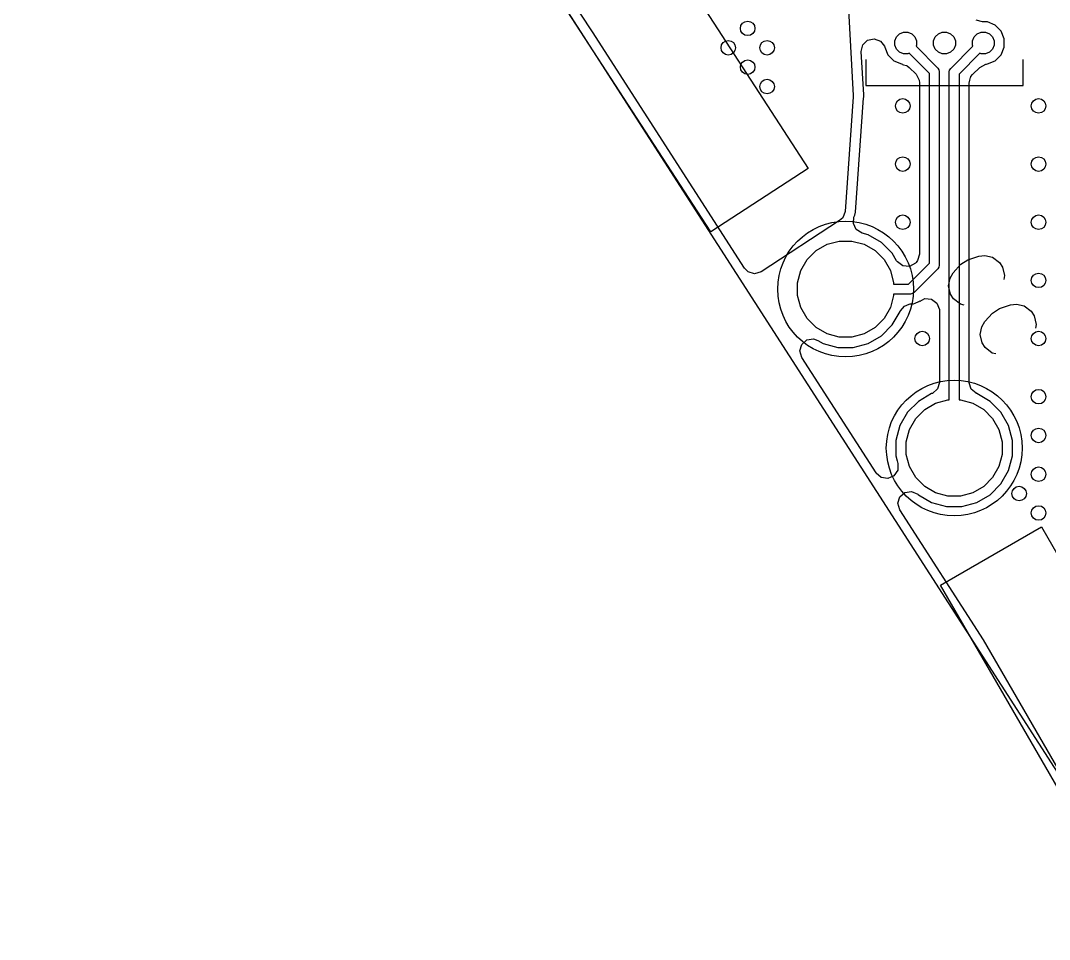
# Model space of a CAD drawing. Extents: x -28 to 25.3, y -6.8 to 48.4.
# Drawn here: x -27.32 to -16.7, y 11.64 to 21.12 of the extents above; entities that cross this region are included whole.
import ezdxf

# ---------------------------------------------------------------- set-up
doc = ezdxf.new("R2010")
doc.units = 0
doc.layers.add('BLACK', color=7, linetype='CONTINUOUS')

msp = doc.modelspace()

# ---------------------------------------------------------------- linework, layer by layer
at = {"layer": 'BLACK', "linetype": 'CONTINUOUS'}
for p, q in [((-27.315668, 29.991502), (-15.515668, 11.641502)), ((-18.835668, 22.301502), (-18.726114, 20.349436)), ((-20.933888, 22.280158), (-19.191043, 19.596413)), ((-20.197448, 18.942846), (-21.940293, 21.626591)), ((-21.418005, 21.005946), (-21.801962, 21.597188)), ((-17.391996, 21.107902), (-17.459035, 21.127587)), ((-17.342623, 21.107902), (-17.391996, 21.107902)), ((-17.263087, 21.074957), (-17.342623, 21.107902)), ((-17.202213, 21.014083), (-17.263087, 21.074957)), ((-17.169268, 20.934547), (-17.202213, 21.014083)), ((-19.84974, 18.567161), (-21.418005, 21.005946)), ((-18.628429, 20.871488), (-18.578272, 20.92013)), ((-18.578272, 20.92013), (-18.509779, 20.933933)), ((-18.509779, 20.933933), (-18.444697, 20.908515)), ((-18.444697, 20.908515), (-18.40596, 20.857853)), ((-18.297772, 20.913801), (-18.280705, 20.955004)), ((-18.297772, 20.869203), (-18.297772, 20.913801)), ((-18.280705, 20.955004), (-18.24917, 20.986539)), ((-18.24917, 20.986539), (-18.207967, 21.003606)), ((-18.207967, 21.003606), (-18.163369, 21.003606)), ((-18.163369, 21.003606), (-18.122166, 20.986539)), ((-18.122166, 20.986539), (-18.090631, 20.955004)), ((-18.090631, 20.955004), (-18.073564, 20.913801)), ((-18.073564, 20.913801), (-18.073564, 20.869203)), ((-17.897772, 20.913801), (-17.880705, 20.955004)), ((-17.897772, 20.869203), (-17.897772, 20.913801)), ((-17.880705, 20.955004), (-17.84917, 20.986539)), ((-17.84917, 20.986539), (-17.807967, 21.003606)), ((-17.807967, 21.003606), (-17.763369, 21.003606)), ((-17.763369, 21.003606), (-17.722166, 20.986539)), ((-17.722166, 20.986539), (-17.690631, 20.955004)), ((-17.690631, 20.955004), (-17.673564, 20.913801)), ((-17.673564, 20.913801), (-17.673564, 20.869203)), ((-17.497772, 20.913801), (-17.480705, 20.955004)), ((-17.497772, 20.869203), (-17.497772, 20.913801)), ((-17.480705, 20.955004), (-17.44917, 20.986539)), ((-17.44917, 20.986539), (-17.407967, 21.003606)), ((-17.407967, 21.003606), (-17.363369, 21.003606)), ((-17.363369, 21.003606), (-17.322166, 20.986539)), ((-17.322166, 20.986539), (-17.290631, 20.955004)), ((-17.290631, 20.955004), (-17.273564, 20.913801)), ((-17.273564, 20.913801), (-17.273564, 20.869203)), ((-17.169268, 20.848457), (-17.169268, 20.934547)), ((-18.644326, 20.803452), (-18.628429, 20.871488)), ((-18.619182, 20.355437), (-18.644326, 20.803452)), ((-18.40596, 20.857853), (-18.402068, 20.848458)), ((-18.402068, 20.848458), (-18.402068, 20.848457)), ((-18.402068, 20.848457), (-18.369123, 20.768921)), ((-18.280705, 20.828), (-18.297772, 20.869203)), ((-18.24917, 20.796465), (-18.280705, 20.828)), ((-18.073564, 20.869203), (-18.078826, 20.856502)), ((-18.078826, 20.856502), (-17.853947, 20.631623)), ((-17.880705, 20.828), (-17.897772, 20.869203)), ((-17.84917, 20.796465), (-17.880705, 20.828)), ((-17.690631, 20.828), (-17.722166, 20.796465)), ((-17.721589, 20.627423), (-17.492511, 20.856502)), ((-17.673564, 20.869203), (-17.690631, 20.828)), ((-17.492511, 20.856502), (-17.497772, 20.869203)), ((-17.290631, 20.828), (-17.322166, 20.796465)), ((-17.273564, 20.869203), (-17.290631, 20.828)), ((-17.202213, 20.768921), (-17.169268, 20.848457)), ((-18.598468, 20.719919), (-18.598468, 20.453302)), ((-18.369123, 20.768921), (-18.308249, 20.708047)), ((-18.308249, 20.708047), (-18.228713, 20.675102)), ((-18.207967, 20.779398), (-18.24917, 20.796465)), ((-18.163369, 20.779398), (-18.207967, 20.779398)), ((-18.150668, 20.78466), (-18.163369, 20.779398)), ((-17.940668, 20.57466), (-18.150668, 20.78466)), ((-17.807967, 20.779398), (-17.84917, 20.796465)), ((-17.763369, 20.779398), (-17.807967, 20.779398)), ((-17.722166, 20.796465), (-17.763369, 20.779398)), ((-17.420669, 20.78466), (-17.634868, 20.57046)), ((-17.407967, 20.779398), (-17.420669, 20.78466)), ((-17.363369, 20.779398), (-17.407967, 20.779398)), ((-17.322166, 20.796465), (-17.363369, 20.779398)), ((-17.342623, 20.675102), (-17.263087, 20.708047)), ((-17.263087, 20.708047), (-17.202213, 20.768921)), ((-16.972868, 20.453302), (-16.972868, 20.719919)), ((-18.228713, 20.675102), (-18.228709, 20.675102)), ((-18.228709, 20.675102), (-18.216736, 20.67272)), ((-18.216736, 20.67272), (-18.2174, 20.669387)), ((-18.2174, 20.669387), (-18.207429, 20.666459)), ((-18.207429, 20.666459), (-18.177439, 20.659935)), ((-18.177439, 20.659935), (-18.172422, 20.65618)), ((-18.172422, 20.65618), (-18.169826, 20.655417)), ((-18.169826, 20.655417), (-18.149184, 20.638784)), ((-18.149184, 20.638784), (-18.079087, 20.568688)), ((-17.853947, 20.631623), (-17.842935, 20.615143)), ((-17.842935, 20.615143), (-17.842935, 20.615142)), ((-17.842935, 20.615142), (-17.839068, 20.595702)), ((-17.839068, 20.595702), (-17.839068, 18.597302)), ((-17.736468, 20.591502), (-17.732601, 20.610942)), ((-17.736468, 17.207224), (-17.736468, 20.591502)), ((-17.732601, 20.610942), (-17.721589, 20.627423)), ((-17.496449, 20.564487), (-17.422153, 20.638783)), ((-17.422153, 20.638783), (-17.36083, 20.672268)), ((-17.36083, 20.672268), (-17.352216, 20.673195)), ((-17.352216, 20.673195), (-17.342628, 20.675102)), ((-17.342628, 20.675102), (-17.342623, 20.675102)), ((-18.079087, 20.568688), (-18.045602, 20.507365)), ((-18.045602, 20.507365), (-18.042768, 20.481006)), ((-17.940668, 18.618344), (-17.940668, 20.57466)), ((-17.634868, 20.57046), (-17.634868, 17.207224)), ((-17.532768, 20.476806), (-17.524124, 20.506247)), ((-17.524124, 20.506247), (-17.5176, 20.536233)), ((-17.5176, 20.536233), (-17.513846, 20.541249)), ((-17.513846, 20.541249), (-17.513083, 20.543845)), ((-17.513083, 20.543845), (-17.496449, 20.564487)), ((-18.598468, 20.453302), (-16.972868, 20.453302)), ((-18.042768, 20.481006), (-18.042768, 18.711998)), ((-17.532768, 17.388354), (-17.532768, 20.476806)), ((-18.726239, 20.333583), (-18.811246, 19.152924)), ((-18.726114, 20.349436), (-18.726239, 20.333583)), ((-18.704423, 19.145233), (-18.619416, 20.325892)), ((-18.619416, 20.325892), (-18.619142, 20.332739)), ((-18.619017, 20.348592), (-18.619182, 20.355437)), ((-18.619142, 20.332739), (-18.619017, 20.348592)), ((-19.191043, 19.596413), (-20.197448, 18.942846)), ((-18.811246, 19.152924), (-18.835694, 19.087471)), ((-18.719527, 19.092397), (-18.710916, 19.115449)), ((-18.710916, 19.115449), (-18.704423, 19.145233)), ((-18.867279, 19.057907), (-19.677797, 18.530308)), ((-18.835694, 19.087471), (-18.867279, 19.057907)), ((-18.725649, 19.028447), (-18.719527, 19.092397)), ((-18.695121, 18.9656), (-18.725649, 19.028447)), ((-18.635461, 18.929235), (-18.695121, 18.9656)), ((-18.573271, 18.912571), (-18.635461, 18.929235)), ((-18.573266, 18.912569), (-18.573271, 18.912571)), ((-18.43597, 18.833302), (-18.573266, 18.912569)), ((-19.110049, 18.748179), (-18.99701, 18.813442)), ((-18.99701, 18.813442), (-18.870931, 18.847224)), ((-18.870931, 18.847224), (-18.740405, 18.847224)), ((-18.740405, 18.847224), (-18.614326, 18.813442)), ((-18.614326, 18.813442), (-18.501287, 18.748179)), ((-18.323868, 18.7212), (-18.43597, 18.833302)), ((-19.202345, 18.655883), (-19.110049, 18.748179)), ((-18.501287, 18.748179), (-18.408991, 18.655883)), ((-18.279606, 18.644534), (-18.323868, 18.7212)), ((-18.042768, 18.711998), (-18.062453, 18.644959)), ((-17.544009, 18.653865), (-17.432599, 18.692147)), ((-17.432599, 18.692147), (-17.369114, 18.699307)), ((-17.369114, 18.699307), (-17.290068, 18.682506)), ((-17.290068, 18.682506), (-17.219423, 18.626181)), ((-19.267608, 18.542844), (-19.202345, 18.655883)), ((-18.408991, 18.655883), (-18.343728, 18.542844)), ((-18.271498, 18.632242), (-18.279606, 18.644534)), ((-18.215568, 18.590365), (-18.271498, 18.632242)), ((-18.145877, 18.585374), (-18.215568, 18.590365)), ((-18.15671, 18.402302), (-17.940668, 18.618344)), ((-18.084551, 18.618854), (-18.145877, 18.585374)), ((-18.079095, 18.624309), (-18.084551, 18.618854)), ((-18.062453, 18.644959), (-18.079095, 18.624309)), ((-17.842935, 18.577862), (-17.853947, 18.561381)), ((-17.839068, 18.597302), (-17.842935, 18.577862)), ((-17.696182, 18.520975), (-17.615895, 18.607181)), ((-17.615895, 18.607181), (-17.544009, 18.653865)), ((-17.219423, 18.626181), (-17.1883, 18.578257)), ((-17.1883, 18.578257), (-17.165579, 18.490809)), ((-19.811873, 18.529525), (-19.84974, 18.567161)), ((-19.74472, 18.510232), (-19.811873, 18.529525)), ((-19.677797, 18.530308), (-19.74472, 18.510232)), ((-19.30139, 18.416765), (-19.267608, 18.542844)), ((-18.343728, 18.542844), (-18.309946, 18.416765)), ((-17.853947, 18.561381), (-18.099747, 18.315581)), ((-17.745346, 18.386844), (-17.728545, 18.465891)), ((-17.728545, 18.465891), (-17.696182, 18.520975)), ((-17.165579, 18.490809), (-17.17398, 18.451286)), ((-19.30139, 18.286239), (-19.30139, 18.416765)), ((-18.309946, 18.416765), (-18.309946, 18.402302)), ((-18.309946, 18.402302), (-18.15671, 18.402302)), ((-17.722625, 18.299397), (-17.745346, 18.386844)), ((-19.267608, 18.16016), (-19.30139, 18.286239)), ((-18.309946, 18.286239), (-18.343728, 18.16016)), ((-18.135668, 18.300702), (-18.309946, 18.300702)), ((-18.309946, 18.300702), (-18.309946, 18.286239)), ((-18.116228, 18.304569), (-18.135668, 18.300702)), ((-18.099747, 18.315581), (-18.116228, 18.304569)), ((-18.038029, 18.22736), (-17.988934, 18.254171)), ((-17.988934, 18.254171), (-17.919242, 18.249192)), ((-17.691503, 18.251473), (-17.722625, 18.299397)), ((-19.202345, 18.047121), (-19.267608, 18.16016)), ((-18.343728, 18.16016), (-18.408991, 18.047121)), ((-18.240231, 18.125961), (-18.199535, 18.176459)), ((-18.199535, 18.176459), (-18.151476, 18.196514)), ((-18.151476, 18.196514), (-18.140243, 18.198602)), ((-18.140243, 18.198602), (-18.105255, 18.198602)), ((-18.105255, 18.198602), (-18.105254, 18.198602)), ((-18.105254, 18.198602), (-18.088795, 18.20542)), ((-18.088795, 18.20542), (-18.049057, 18.221879)), ((-18.049057, 18.221879), (-18.049055, 18.221881)), ((-18.049055, 18.221881), (-18.038901, 18.228665)), ((-18.038901, 18.228665), (-18.038029, 18.22736)), ((-17.919242, 18.249192), (-17.863306, 18.207324)), ((-17.863306, 18.207324), (-17.838885, 18.141861)), ((-17.620857, 18.195148), (-17.691503, 18.251473)), ((-17.581334, 18.186747), (-17.620857, 18.195148)), ((-17.289111, 18.103979), (-17.217225, 18.150662)), ((-17.217225, 18.150662), (-17.105816, 18.188945)), ((-17.105816, 18.188945), (-17.042331, 18.196105)), ((-17.042331, 18.196105), (-16.963285, 18.179303)), ((-16.963285, 18.179303), (-16.892639, 18.122978)), ((-19.110049, 17.954825), (-19.202345, 18.047121)), ((-18.408991, 18.047121), (-18.501287, 17.954825)), ((-18.323868, 17.981804), (-18.244601, 18.1191)), ((-18.244601, 18.1191), (-18.2446, 18.119107)), ((-18.2446, 18.119107), (-18.243377, 18.122056)), ((-18.243377, 18.122056), (-18.241677, 18.124167)), ((-18.241677, 18.124167), (-18.240538, 18.126138)), ((-18.240538, 18.126138), (-18.240231, 18.125961)), ((-17.838885, 18.141861), (-17.838568, 18.133007)), ((-17.838568, 18.133007), (-17.838568, 17.388354)), ((-17.369398, 18.017773), (-17.289111, 18.103979)), ((-16.892639, 18.122978), (-16.861517, 18.075054)), ((-16.861517, 18.075054), (-16.838796, 17.987607)), ((-18.99701, 17.889562), (-19.110049, 17.954825)), ((-18.501287, 17.954825), (-18.614326, 17.889562)), ((-18.43597, 17.869702), (-18.323868, 17.981804)), ((-17.418563, 17.883642), (-17.401761, 17.962688)), ((-17.401761, 17.962688), (-17.369398, 18.017773)), ((-16.838796, 17.987607), (-16.847197, 17.948084)), ((-19.205236, 17.826787), (-19.13608, 17.83675)), ((-19.13608, 17.83675), (-19.091694, 17.821395)), ((-18.870931, 17.85578), (-18.99701, 17.889562)), ((-18.740405, 17.85578), (-18.870931, 17.85578)), ((-18.614326, 17.889562), (-18.740405, 17.85578)), ((-18.573266, 17.790435), (-18.43597, 17.869702)), ((-17.395842, 17.796195), (-17.418563, 17.883642)), ((-19.277693, 17.713973), (-19.258027, 17.781018)), ((-19.258027, 17.781018), (-19.205236, 17.826787)), ((-19.091694, 17.821395), (-19.03807, 17.790435)), ((-19.03807, 17.790435), (-18.884936, 17.749402)), ((-18.884936, 17.749402), (-18.884934, 17.749402)), ((-18.884934, 17.749402), (-18.726402, 17.749402)), ((-18.726402, 17.749402), (-18.7264, 17.749402)), ((-18.7264, 17.749402), (-18.573266, 17.790435)), ((-17.364719, 17.748271), (-17.395842, 17.796195)), ((-17.294074, 17.691946), (-17.364719, 17.748271)), ((-19.257991, 17.64694), (-19.277693, 17.713973)), ((-18.492068, 16.455865), (-19.257991, 17.64694)), ((-17.254551, 17.683545), (-17.294074, 17.691946)), ((-17.858253, 17.321315), (-17.911057, 17.27556)), ((-17.838568, 17.388354), (-17.858253, 17.321315)), ((-17.532689, 17.383929), (-17.532768, 17.388354)), ((-17.510625, 17.317635), (-17.532689, 17.383929)), ((-17.460127, 17.27694), (-17.510625, 17.317635)), ((-18.055368, 17.193301), (-18.167467, 17.081202)), ((-18.055365, 17.193303), (-18.055368, 17.193301)), ((-17.918071, 17.272569), (-18.055365, 17.193303)), ((-17.915114, 17.273793), (-17.918071, 17.272569)), ((-17.911057, 17.27556), (-17.915114, 17.273793)), ((-17.87701, 17.173442), (-17.750931, 17.207224)), ((-17.750931, 17.207224), (-17.736468, 17.207224)), ((-17.634868, 17.207224), (-17.620405, 17.207224)), ((-17.620405, 17.207224), (-17.494326, 17.173442)), ((-17.460304, 17.276632), (-17.460127, 17.27694)), ((-17.458333, 17.275494), (-17.460304, 17.276632)), ((-17.456222, 17.273793), (-17.458333, 17.275494)), ((-17.453266, 17.272569), (-17.456222, 17.273793)), ((-17.31597, 17.193302), (-17.453266, 17.272569)), ((-17.203868, 17.0812), (-17.31597, 17.193302)), ((-18.082345, 17.015883), (-17.990049, 17.108179)), ((-17.990049, 17.108179), (-17.87701, 17.173442)), ((-17.494326, 17.173442), (-17.381287, 17.108179)), ((-17.381287, 17.108179), (-17.288991, 17.015883)), ((-18.167469, 17.081199), (-18.246735, 16.943905)), ((-18.167467, 17.081202), (-18.167469, 17.081199)), ((-18.147608, 16.902844), (-18.082345, 17.015883)), ((-17.288991, 17.015883), (-17.223728, 16.902844)), ((-17.124601, 16.943904), (-17.203868, 17.0812)), ((-18.260924, 16.890952), (-18.287768, 16.79077)), ((-18.246735, 16.943905), (-18.260924, 16.890952)), ((-18.18139, 16.776765), (-18.147608, 16.902844)), ((-17.223728, 16.902844), (-17.189946, 16.776765)), ((-17.083568, 16.79077), (-17.124601, 16.943904)), ((-18.287768, 16.79077), (-18.287768, 16.632234)), ((-18.18139, 16.646239), (-18.18139, 16.776765)), ((-17.189946, 16.776765), (-17.189946, 16.646239)), ((-17.083568, 16.632234), (-17.083568, 16.79077)), ((-18.287768, 16.632234), (-18.273374, 16.578516)), ((-18.273374, 16.578516), (-18.266426, 16.552586)), ((-18.147608, 16.52016), (-18.18139, 16.646239)), ((-17.189946, 16.646239), (-17.223728, 16.52016)), ((-17.124601, 16.4791), (-17.083568, 16.632234)), ((-18.490498, 16.453424), (-18.492068, 16.455865)), ((-18.440382, 16.408955), (-18.490498, 16.453424)), ((-18.268089, 16.482736), (-18.307251, 16.424873)), ((-18.266426, 16.552586), (-18.268089, 16.482736)), ((-18.082345, 16.407121), (-18.147608, 16.52016)), ((-17.223728, 16.52016), (-17.288991, 16.407121)), ((-17.203868, 16.341804), (-17.124601, 16.4791)), ((-18.37148, 16.397369), (-18.440382, 16.408955)), ((-18.307251, 16.424873), (-18.37148, 16.397369)), ((-17.990049, 16.314825), (-18.082345, 16.407121)), ((-17.288991, 16.407121), (-17.381287, 16.314825)), ((-18.246757, 16.208408), (-18.193966, 16.254177)), ((-18.193966, 16.254177), (-18.12481, 16.26414)), ((-18.12481, 16.26414), (-18.061246, 16.235132)), ((-17.87701, 16.249562), (-17.990049, 16.314825)), ((-17.750931, 16.21578), (-17.87701, 16.249562)), ((-17.494326, 16.249562), (-17.620405, 16.21578)), ((-17.381287, 16.314825), (-17.494326, 16.249562)), ((-17.31597, 16.229702), (-17.203868, 16.341804)), ((-18.266423, 16.141363), (-18.246757, 16.208408)), ((-18.246721, 16.07433), (-18.266423, 16.141363)), ((-18.061246, 16.235132), (-18.055632, 16.229907)), ((-18.055632, 16.229907), (-18.05537, 16.229706)), ((-18.05537, 16.229706), (-18.055366, 16.229702)), ((-18.055366, 16.229702), (-17.91807, 16.150435)), ((-17.91807, 16.150435), (-17.764936, 16.109402)), ((-17.620405, 16.21578), (-17.750931, 16.21578)), ((-17.6064, 16.109402), (-17.453266, 16.150435)), ((-17.453266, 16.150435), (-17.31597, 16.229702)), ((-17.383486, 14.731927), (-18.246721, 16.07433)), ((-17.764936, 16.109402), (-17.764934, 16.109402)), ((-17.764934, 16.109402), (-17.606402, 16.109402)), ((-17.606402, 16.109402), (-17.6064, 16.109402)), ((-17.825283, 15.297143), (-16.786053, 15.897143)), ((-16.786053, 15.897143), (-15.186053, 13.125861)), ((-16.225283, 12.525861), (-17.825283, 15.297143)), ((-16.188681, 12.662464), (-17.383486, 14.731927))]:
    msp.add_line(p, q, dxfattribs=at)
at = {"layer": 'BLACK'}
for centre, radius in [((-19.815668, 21.041502), 0.075), ((-20.015668, 20.841502), 0.075), ((-19.615668, 20.841502), 0.075), ((-19.815668, 20.641502), 0.075), ((-19.615668, 20.441502), 0.075), ((-18.215668, 20.241502), 0.075), ((-16.815668, 20.241502), 0.075), ((-18.215668, 19.641502), 0.075), ((-16.815668, 19.641502), 0.075), ((-18.215668, 19.041502), 0.075), ((-16.815668, 19.041502), 0.075), ((-18.805668, 18.351502), 0.7), ((-16.815668, 18.441502), 0.075), ((-18.015668, 17.841502), 0.075), ((-16.815668, 17.841502), 0.075), ((-17.685668, 16.711502), 0.7), ((-16.815668, 17.241502), 0.075), ((-16.815668, 16.841502), 0.075), ((-16.815668, 16.441502), 0.075), ((-17.015668, 16.241502), 0.075), ((-16.815668, 16.041502), 0.075)]:
    msp.add_circle(centre, radius, dxfattribs=at)

doc.saveas('drawing.dxf')
